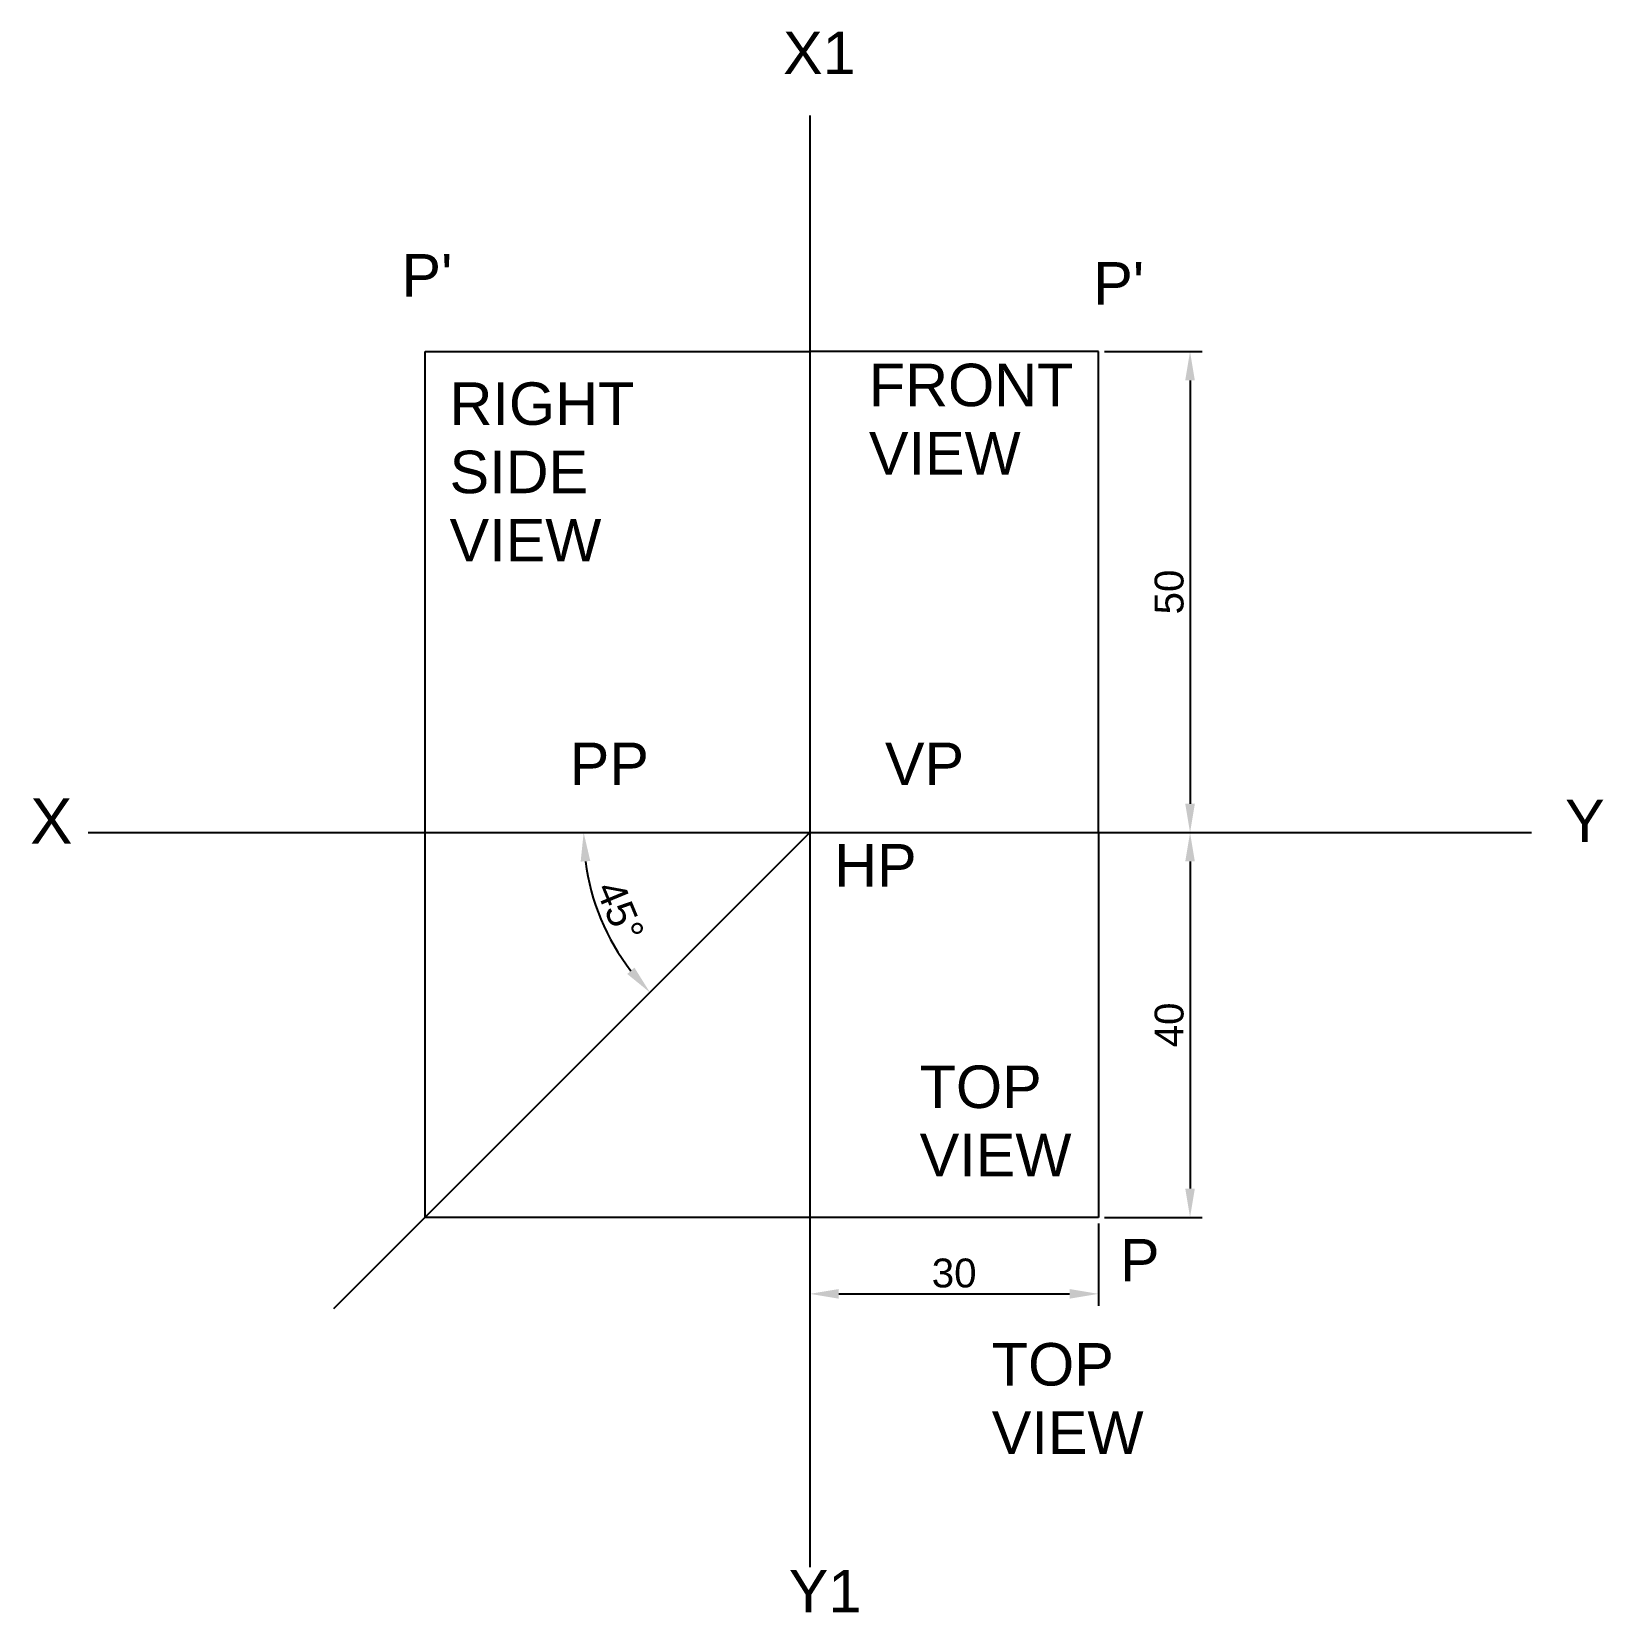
# Model space of a CAD drawing. Header units: millimetres. Extents: x -25 to 2820, y 48 to 2109.
# Drawn here: x -24.6 to 138.8, y 48.2 to 212.5 of the extents above.
import ezdxf

# ---------------------------------------------------------------- set-up
doc = ezdxf.new("R2010")
doc.units = ezdxf.units.MM
doc.styles.get("Standard").update_dxf_attribs({"font": 'arial.ttf'})
doc.dimstyles.new('ISO-25', dxfattribs={"dimtxt": 3, "dimasz": 3, "dimexe": 1.25, "dimexo": 0.625, "dimtad": 1, "dimtxsty": 'Standard', "dimcen": 2.5, "dimadec": 0, "dimazin": 0, "dimtfac": 1, "dimtmove": 0, "dimatfit": 3, "dimfxl": 1, "dimarcsym": 0})

# ---------------------------------------------------------------- blocks, each defined once
blk = doc.blocks.new('*D6')
at = {"color": 0, "lineweight": -2, "transparency": 16777216}
blk.add_arc((56.31, 129.26), 23.51, 187.3159, 217.6841, dxfattribs=at)
at = {"color": 0, "transparency": 16777216}
for points in [[(32.49, 126.24), (33.49, 126.3), (32.8, 129.26)], [(38.08, 115.22), (37.33, 114.56), (39.69, 112.64)]]:
    blk.add_solid(points, dxfattribs=at)
at = {"layer": 'Defpoints', "color": 0, "transparency": 16777216}
for p in [(-18.7, 129.26), (56.31, 129.26), (131.33, 129.26), (33.6, 123.18), (6.82, 79.77)]:
    blk.add_point(p, dxfattribs=at)
at = {"color": 0, "transparency": 16777216, "insert": (36.58, 121.09), "char_height": 3, "attachment_point": 5, "rotation": 292.5}
blk.add_mtext('45°', dxfattribs=at)
blk = doc.blocks.new('*D7')
at = {"color": 0, "lineweight": -2, "transparency": 16777216}
for p, q in [((86.94, 179.26), (97.08, 179.26)), ((95.83, 176.26), (95.83, 132.26)), ((86.94, 129.26), (97.08, 129.26))]:
    blk.add_line(p, q, dxfattribs=at)
at = {"color": 0, "transparency": 16777216}
for points in [[(95.33, 176.26), (96.33, 176.26), (95.83, 179.26)], [(95.33, 132.26), (96.33, 132.26), (95.83, 129.26)]]:
    blk.add_solid(points, dxfattribs=at)
at = {"layer": 'Defpoints', "color": 0, "transparency": 16777216}
for p in [(86.31, 179.26), (86.31, 129.26), (95.83, 129.26)]:
    blk.add_point(p, dxfattribs=at)
at = {"color": 0, "transparency": 16777216, "insert": (93.67, 154.26), "char_height": 3, "attachment_point": 5, "rotation": 90}
blk.add_mtext('50', dxfattribs=at)
blk = doc.blocks.new('*D8')
at = {"color": 0, "lineweight": -2, "transparency": 16777216}
for p, q in [((86.94, 129.26), (97.08, 129.26)), ((95.83, 126.26), (95.83, 92.26)), ((86.94, 89.26), (97.08, 89.26))]:
    blk.add_line(p, q, dxfattribs=at)
at = {"color": 0, "transparency": 16777216}
for points in [[(95.33, 126.26), (96.33, 126.26), (95.83, 129.26)], [(95.33, 92.26), (96.33, 92.26), (95.83, 89.26)]]:
    blk.add_solid(points, dxfattribs=at)
at = {"layer": 'Defpoints', "color": 0, "transparency": 16777216}
for p in [(86.31, 129.26), (86.31, 89.26), (95.83, 89.26)]:
    blk.add_point(p, dxfattribs=at)
at = {"color": 0, "transparency": 16777216, "insert": (93.67, 109.26), "char_height": 3, "attachment_point": 5, "rotation": 90}
blk.add_mtext('40', dxfattribs=at)
blk = doc.blocks.new('*D9')
at = {"color": 0, "lineweight": -2, "transparency": 16777216}
for p, q in [((56.31, 88.64), (56.31, 80.06)), ((86.31, 88.64), (86.31, 80.06)), ((59.31, 81.31), (83.31, 81.31))]:
    blk.add_line(p, q, dxfattribs=at)
at = {"color": 0, "transparency": 16777216}
for points in [[(59.31, 81.81), (59.31, 80.81), (56.31, 81.31)], [(83.31, 81.81), (83.31, 80.81), (86.31, 81.31)]]:
    blk.add_solid(points, dxfattribs=at)
at = {"layer": 'Defpoints', "color": 0, "transparency": 16777216}
for p in [(56.31, 89.26), (86.31, 89.26), (86.31, 81.31)]:
    blk.add_point(p, dxfattribs=at)
at = {"color": 0, "transparency": 16777216, "insert": (71.31, 83.46), "char_height": 3, "attachment_point": 5}
blk.add_mtext('30', dxfattribs=at)

msp = doc.modelspace()

# ---------------------------------------------------------------- linework, layer by layer
for p, q in [((56.313, 203.783), (56.313, 52.918)), ((16.313, 129.265), (16.313, 179.265)), ((16.313, 179.265), (56.313, 179.265)), ((86.313, 179.265), (56.313, 179.265)), ((86.313, 129.265), (86.313, 179.265)), ((-18.705, 129.265), (131.331, 129.265)), ((56.313, 129.265), (6.815, 79.767)), ((16.313, 89.265), (16.313, 129.265)), ((56.313, 129.265), (86.313, 129.265)), ((86.313, 129.265), (86.313, 89.265)), ((56.313, 89.265), (16.313, 89.265)), ((86.313, 89.265), (56.313, 89.265))]:
    msp.add_line(p, q)

# ---------------------------------------------------------------- texts
for s, height, p in [('X1', 4.4195, (53.525, 208.09)), ("P'", 4.4195, (13.863, 184.97)), ("P'", 4.4195, (85.77, 184.138)), ('FRONT', 4.4195, (62.449, 173.574)), ('RIGHT', 4.4195, (18.86, 171.633)), ('VIEW', 4.4195, (62.449, 166.475)), ('SIDE', 4.4195, (18.86, 164.533)), ('VIEW', 4.4195, (18.86, 157.434)), ('PP', 4.4195, (31.353, 134.188)), ('VP', 4.4195, (64.114, 134.188)), ('X', 4.715, (-24.728, 128.11)), ('Y', 4.419, (134.811, 128.263)), ('HP', 4.4195, (58.839, 123.648)), ('TOP', 4.4195, (67.724, 100.627)), ('VIEW', 4.4195, (67.724, 93.527)), ('P', 4.419, (88.546, 82.598)), ('TOP', 4.4195, (75.22, 71.78)), ('VIEW', 4.4195, (75.22, 64.681)), ('Y1', 4.4195, (54.12, 48.204))]:
    msp.add_text(s, height=height).set_placement(p)

# ---------------------------------------------------------------- dimensions: what is measured, and where the dimension line sits
for base, p1, p2, picture, middle in [((95.827, 129.265), (86.313, 179.265), (86.313, 129.265), '*D7', (93.67, 154.265)), ((95.827, 89.265), (86.313, 129.265), (86.313, 89.265), '*D8', (93.67, 109.265))]:
    dim = msp.add_linear_dim(base=base, p1=p1, p2=p2, angle=90, dimstyle='ISO-25')
    dim.commit()
    dim.dimension.update_dxf_attribs({"geometry": picture, "text_midpoint": middle})
dim = msp.add_angular_dim_2l(base=(33.603, 123.18), line1=((56.313, 129.265), (6.815, 79.767)), line2=((-18.705, 129.265), (131.331, 129.265)), dimstyle='ISO-25')
dim.commit()
dim.dimension.update_dxf_attribs({"geometry": '*D6', "text_midpoint": (36.578, 121.09)})
dim = msp.add_linear_dim(base=(86.313, 81.306), p1=(56.313, 89.265), p2=(86.313, 89.265), dimstyle='ISO-25')
dim.commit()
dim.dimension.update_dxf_attribs({"geometry": '*D9', "text_midpoint": (71.313, 83.464)})

doc.saveas('drawing.dxf')
